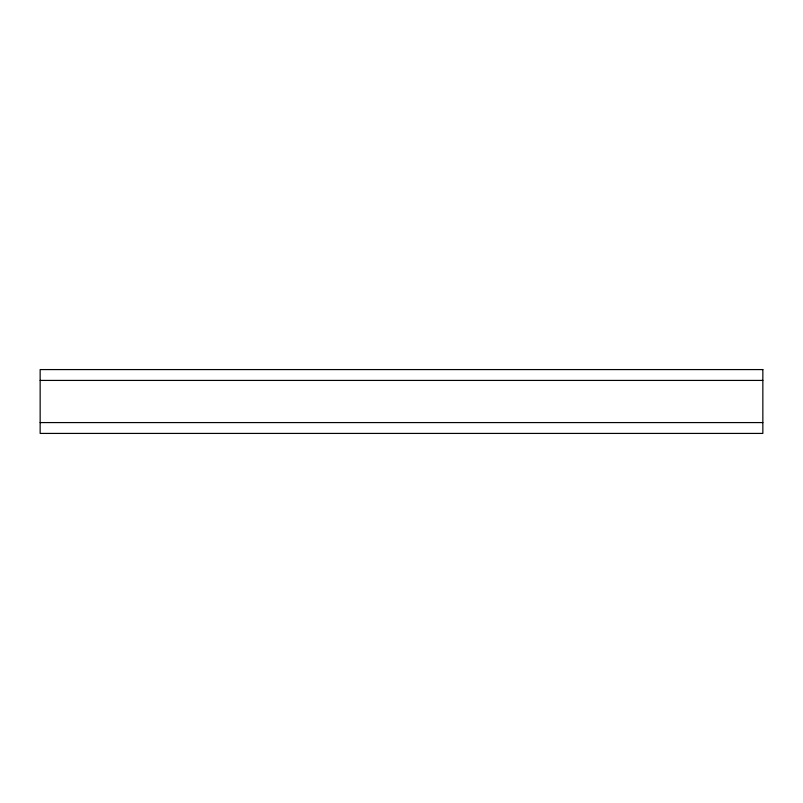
<?xml version="1.0" encoding="UTF-8"?>
<svg xmlns="http://www.w3.org/2000/svg" width="803" height="803" viewBox="0 0 803 803"><rect width="100%" height="100%" fill="white"/><g stroke="black" fill="none" stroke-linecap="round" stroke-linejoin="round"><path stroke-width="1.2" d="M40.15 380.421L762.85 380.421M40.15 422.579L762.85 422.579M762.85 369.581L40.15 369.581L40.15 433.419L762.85 433.419L762.85 369.581"/></g></svg>
